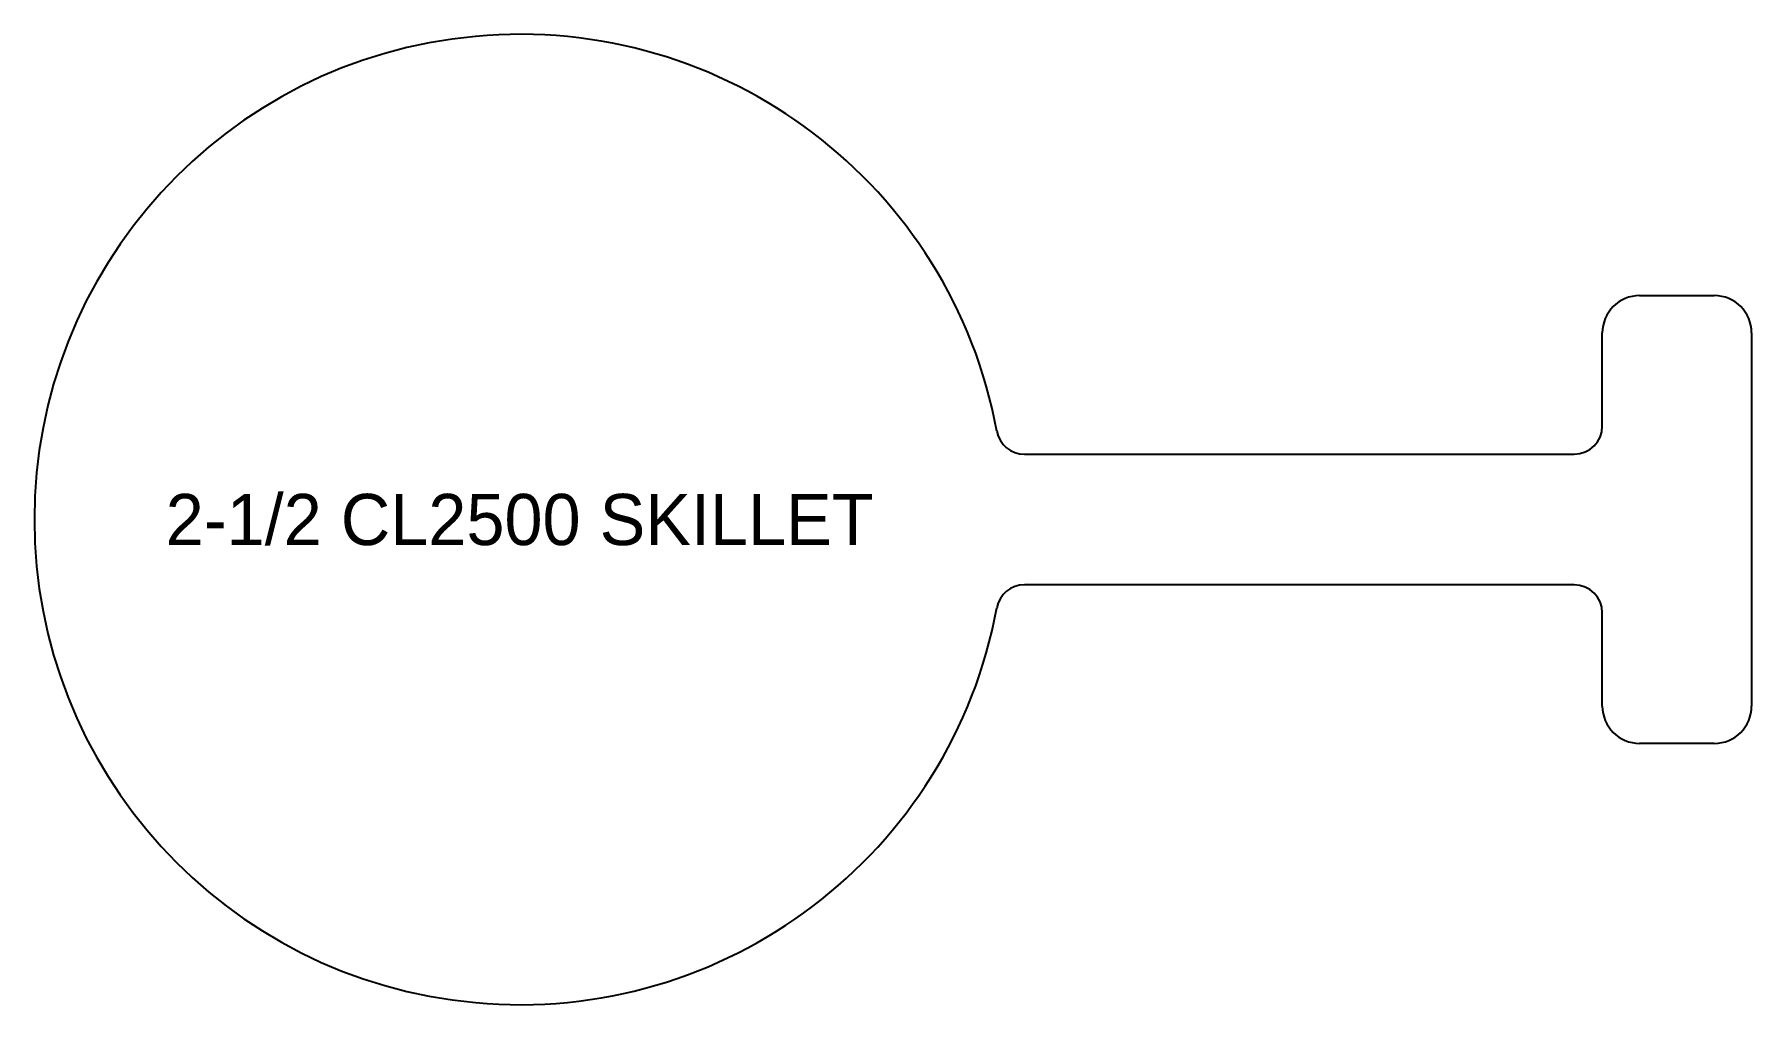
# Model space of a CAD drawing. Header units: inches. Extents: x -3.2 to 8.2, y -3.2 to 3.2.
import ezdxf
from ezdxf.enums import TextEntityAlignment as Align

# ---------------------------------------------------------------- set-up
doc = ezdxf.new("R2010")
doc.units = ezdxf.units.IN
doc.header["$MEASUREMENT"] = 0
doc.layers.add('CUT', color=7, linetype='CONTINUOUS')
doc.layers.add('ETCH', color=1, linetype='CONTINUOUS')

msp = doc.modelspace()

# ---------------------------------------------------------------- linework, layer by layer
at = {"layer": 'CUT'}
for p, q in [((7.5, 1.5), (8, 1.5)), ((7.25, 0.625), (7.25, 1.25)), ((8.25, 1.25), (8.25, -1.25)), ((3.380204, 0.4375), (7.0625, 0.4375)), ((7.0625, -0.4375), (3.380204, -0.4375)), ((7.25, -1.25), (7.25, -0.625)), ((8, -1.5), (7.5, -1.5))]:
    msp.add_line(p, q, dxfattribs=at)
for centre, radius, start, end in [((0, 0), 3.25, 10.475682, 349.524318), ((7.5, 1.25), 0.25, 90, 180), ((8, 1.25), 0.25, 0, 90), ((3.380204, 0.625), 0.1875, 190.475682, 270), ((7.0625, 0.625), 0.1875, 270, 0), ((3.380204, -0.625), 0.1875, 90, 169.524318), ((7.0625, -0.625), 0.1875, 0, 90), ((7.5, -1.25), 0.25, 180, 270), ((8, -1.25), 0.25, 270, 0)]:
    msp.add_arc(centre, radius, start, end, dxfattribs=at)

# ---------------------------------------------------------------- texts
at = {"layer": 'ETCH'}
msp.add_text('2-1/2 CL2500 SKILLET', height=0.342853, dxfattribs=at).set_placement((0, 0), align=Align.MIDDLE_CENTER)

doc.saveas('drawing.dxf')
